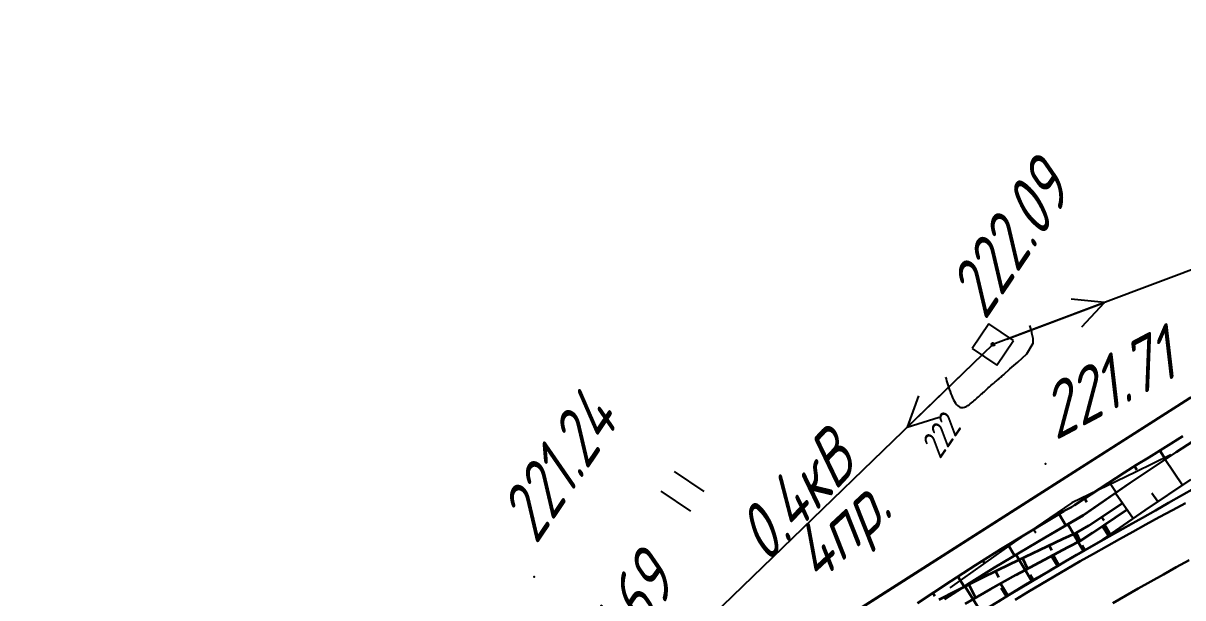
# Model space of a CAD drawing. Header units: millimetres. Extents: x -698 to 8131, y -704 to 4503.
# Drawn here: x 4785.1 to 4863, y 3483 to 3521.6 of the extents above; entities that cross this region are included whole.
import ezdxf

# ---------------------------------------------------------------- set-up
doc = ezdxf.new("R2010")
doc.units = ezdxf.units.MM
doc.linetypes.add('CONTI', pattern=[0])
doc.linetypes.add('STROT', pattern=[1.7, 0.5, -1.2])
for name, color, linetype, lineweight in [('10', 1, 'Continuous', 35), ('КОПИЯ_ОСЬ_13_ОТКОСЫ', 7, 'Continuous', 30), ('ОСЬ_ВЕРХ_ПОКРЫТИЯ_ГРАНИЦЫ_ПОЛОС', 7, 'Continuous', 30), ('ОСЬ_ВЕРХ_ПОКРЫТИЯ_ОСЬ', 1, 'Continuous', 30), ('Ось_примыкания', 1, 'Continuous', 35)]:
    doc.layers.add(name, color=color, linetype=linetype, lineweight=lineweight)
for name, color, linetype in [('GOR_BDEFAULT', 212, 'CONTI'), ('NAD_MDEFAULT', 7, 'CONTI'), ('PI_OTDEFAULT', 172, 'CONTI'), ('PI_TTDEFAULT', 5, 'CONTI'), ('SIT_LDEFAULT', 7, 'CONTI'), ('USLZNDEFAULT', 7, 'CONTI'), ('ZAPSKDEFAULT', 7, 'CONTI'), ('ОСЬ_ВЕРХ_ПОКРЫТИЯ_ОТКОСЫ', 7, 'Continuous'), ('разметка', 7, 'Continuous')]:
    doc.layers.add(name, color=color, linetype=linetype)
doc.styles.add('eskd', font='isocpeui.ttf', dxfattribs={"width": 1.2})
doc.styles.add('SHRFT', font='isocpeui.ttf', dxfattribs={"width": 3.5})

# ---------------------------------------------------------------- blocks, each defined once
blk = doc.blocks.new('BL_2011')
at = {"color": 0}
for p, q in [((0, 0), (0, 2.4)), ((1.6, 0), (1.6, 2.4))]:
    blk.add_line(p, q, dxfattribs=at)
blk = doc.blocks.new('BL_27')
at = {"color": 0}
for p, q in [((1, 1), (-1, 1)), ((-1, 1), (-1, -1)), ((1, -1), (1, 1)), ((-1, -1), (1, -1))]:
    blk.add_line(p, q, dxfattribs=at)
blk.add_circle((0, 0), 0.1, dxfattribs=at)
blk = doc.blocks.new('*U49')
at = {"layer": 'КОПИЯ_ОСЬ_13_ОТКОСЫ'}
for points in [[(475.508, 873.749), (476.616, 874.492), (477.73, 875.225), (479.404, 876.303), (481.09, 877.363), (484.476, 879.421), (485.326, 879.924), (485.399, 879.962), (485.616, 880.08), (485.829, 880.204), (486.039, 880.333), (489.405, 882.513), (490.214, 883.027), (491.024, 883.538), (493.319, 884.965)], [(477.322, 874.016), (478.995, 875.083), (480.679, 876.132), (484.065, 878.167), (486.62, 879.645), (489.785, 881.821), (492.876, 883.889), (494.379, 884.878)], [(491.77, 884.002), (492.145, 883.4)], [(490.076, 882.939), (490.223, 882.709)], [(488.394, 881.858), (488.839, 881.171)], [(486.715, 880.771), (486.875, 880.523)], [(485.006, 879.734), (485.457, 878.972)], [(483.293, 878.701), (483.439, 878.46)], [(481.584, 877.663), (482.023, 876.94)], [(479.885, 876.608), (480.027, 876.382)], [(478.2, 875.53), (478.636, 874.857)], [(476.527, 874.433), (476.668, 874.221)]]:
    blk.add_lwpolyline(points, dxfattribs=at)

msp = doc.modelspace()

# ---------------------------------------------------------------- linework, layer by layer
at = {"layer": '10'}
msp.add_line((4863.383, 3496.414), (4836.513, 3479.254), dxfattribs=at)
msp.add_lwpolyline([(5288.323, 3621.204), (5196.433, 3695.614), (5169.553, 3711.754), (5130.953, 3711.814), (5048.293, 3630.554), (5037.593, 3620.134), (5021.953, 3603.214), (5015.973, 3598.224), (5015.013, 3599.374), (5008.903, 3593.884), (4991.233, 3578.294), (4976.993, 3565.554), (4946.753, 3541.804), (4930.383, 3533.214), (4921.493, 3527.264), (4897.853, 3511.404), (4863.383, 3496.414), (4836.513, 3479.254), (4820.223, 3465.304), (4808.053, 3449.294), (4801.113, 3435.244), (4794.223, 3410.594), (4789.103, 3384.464), (4785.093, 3347.224)], dxfattribs=at)
at = {"layer": 'GOR_BDEFAULT', "color": 212, "elevation": 222, "flags": 128}
for points in [[(4847.839, 3495.93), (4847.909, 3495.87), (4847.979, 3495.83), (4848.059, 3495.81), (4848.129, 3495.8), (4848.209, 3495.8), (4848.289, 3495.82), (4848.369, 3495.85), (4848.449, 3495.89), (4848.529, 3495.94), (4848.609, 3495.99), (4848.689, 3496.05), (4848.769, 3496.12), (4848.849, 3496.18), (4848.929, 3496.25), (4849.009, 3496.32), (4849.089, 3496.39), (4849.159, 3496.46), (4849.239, 3496.53), (4849.319, 3496.6), (4849.389, 3496.67), (4849.469, 3496.73), (4849.539, 3496.8), (4849.609, 3496.86), (4849.679, 3496.93), (4849.759, 3496.99), (4849.829, 3497.05), (4849.899, 3497.12), (4849.969, 3497.18), (4850.029, 3497.24), (4850.099, 3497.3), (4850.169, 3497.36), (4850.239, 3497.41), (4850.299, 3497.47), (4850.359, 3497.53), (4850.429, 3497.58), (4850.489, 3497.63), (4850.549, 3497.69), (4850.599, 3497.74), (4850.659, 3497.78), (4850.709, 3497.83), (4850.759, 3497.87), (4850.809, 3497.92), (4850.859, 3497.96), (4850.899, 3497.99), (4850.939, 3498.03), (4851.349, 3498.39), (4851.869, 3498.85), (4852.489, 3499.4), (4852.919, 3500.12), (4852.919, 3500.19), (4852.909, 3500.27), (4852.909, 3500.35), (4852.899, 3500.44), (4852.879, 3500.53), (4852.869, 3500.61), (4852.849, 3500.7), (4852.829, 3500.79), (4852.809, 3500.87), (4852.789, 3500.96), (4852.769, 3501.04), (4852.749, 3501.11), (4852.729, 3501.18), (4852.709, 3501.25), (4852.689, 3501.31)], [(4847.029, 3497.83), (4847.059, 3497.72), (4847.089, 3497.59), (4847.129, 3497.46), (4847.179, 3497.32), (4847.219, 3497.18), (4847.269, 3497.03), (4847.329, 3496.88), (4847.379, 3496.73), (4847.439, 3496.59), (4847.499, 3496.45), (4847.559, 3496.32), (4847.629, 3496.2), (4847.699, 3496.1), (4847.759, 3496), (4847.839, 3495.93)], [(4847.029, 3497.83), (4847.059, 3497.72), (4847.089, 3497.59), (4847.129, 3497.46), (4847.179, 3497.32), (4847.219, 3497.18), (4847.269, 3497.03), (4847.329, 3496.88), (4847.379, 3496.73), (4847.439, 3496.59), (4847.499, 3496.45), (4847.559, 3496.32), (4847.629, 3496.2), (4847.699, 3496.1), (4847.759, 3496), (4847.839, 3495.93)]]:
    msp.add_lwpolyline(points, dxfattribs=at)
at = {"layer": 'PI_TTDEFAULT', "color": 5}
for p in [(4850.209, 3500.04, 222.089), (4853.739, 3492.03, 221.712), (4819.399, 3484.43, 221.235)]:
    msp.add_point(p, dxfattribs=at)
at = {"layer": 'SIT_LDEFAULT', "color": 7}
for p, q in [((4882.459, 3512.18), (4850.209, 3500.04)), ((4851.149, 3500.39), (4857.699, 3502.86)), ((4857.699, 3502.86), (4855.469, 3503.09)), ((4856.179, 3501.22), (4857.699, 3502.86)), ((4850.209, 3500.04), (4824.659, 3475.34)), ((4849.489, 3499.34), (4844.459, 3494.48)), ((4845.199, 3496.59), (4844.459, 3494.48)), ((4844.459, 3494.48), (4846.589, 3495.15)), ((4862.149, 3492.62), (4859.789, 3491.47)), ((4859.789, 3491.47), (4856.669, 3489.97)), ((4856.669, 3489.97), (4855.509, 3489.41)), ((4855.509, 3489.41), (4851.629, 3486.75)), ((4851.629, 3486.75), (4847.479, 3483.81)), ((4847.479, 3483.81), (4847.309, 3483.69))]:
    msp.add_line(p, q, dxfattribs=at)
at = {"layer": 'КОПИЯ_ОСЬ_13_ОТКОСЫ'}
for points in [[(4846.966, 3482.93), (4848.639, 3483.998), (4850.323, 3485.046), (4853.709, 3487.081), (4856.264, 3488.56), (4859.429, 3490.736), (4862.52, 3492.803), (4864.023, 3493.792)], [(4862.934, 3490.596), (4861.781, 3492.309)], [(4849.733, 3482.26), (4851.402, 3483.289), (4854.76, 3485.29), (4857.296, 3486.745), (4860.431, 3488.912), (4863.498, 3490.975)], [(4859.622, 3488.353), (4858.443, 3490.058)], [(4861.274, 3489.479), (4860.888, 3490.053)], [(4856.279, 3486.161), (4855.242, 3487.968)], [(4857.977, 3487.215), (4857.582, 3487.786)], [(4852.828, 3484.139), (4851.77, 3485.916)], [(4854.546, 3485.163), (4854.194, 3485.755)], [(4849.412, 3482.058), (4848.32, 3483.796)], [(4851.111, 3483.112), (4850.754, 3483.696)]]:
    msp.add_lwpolyline(points, dxfattribs=at)
at = {"layer": 'ОСЬ_ВЕРХ_ПОКРЫТИЯ_ГРАНИЦЫ_ПОЛОС', "linetype": 'Continuous'}
for points in [[(4850.571, 3482.78), (4851.441, 3483.314), (4852.313, 3483.842), (4853.187, 3484.365), (4854.063, 3484.883), (4854.941, 3485.396), (4855.821, 3485.905), (4856.703, 3486.409), (4857.586, 3486.909), (4858.47, 3487.404), (4859.356, 3487.896), (4860.243, 3488.384), (4861.117, 3488.891), (4861.99, 3489.4), (4862.87, 3489.898), (4863.748, 3490.393)], [(4851.701, 3482.887), (4852.571, 3483.413), (4853.443, 3483.935), (4854.317, 3484.452), (4855.193, 3484.964), (4856.071, 3485.471), (4856.95, 3485.974), (4857.831, 3486.473), (4858.714, 3486.968), (4859.598, 3487.458), (4860.483, 3487.946), (4861.369, 3488.429), (4862.257, 3488.91), (4863.145, 3489.387)]]:
    msp.add_lwpolyline(points, dxfattribs=at)
at = {"layer": 'ОСЬ_ВЕРХ_ПОКРЫТИЯ_ОСЬ'}
msp.add_lwpolyline([(4858.249, 3482.665), (4859.1, 3483.153), (4859.953, 3483.637), (4860.807, 3484.117), (4861.664, 3484.594), (4862.522, 3485.068), (4863.382, 3485.539)], dxfattribs=at)
at = {"layer": 'ОСЬ_ВЕРХ_ПОКРЫТИЯ_ОТКОСЫ'}
msp.add_lwpolyline([(4849.733, 3482.26), (4851.402, 3483.289), (4854.76, 3485.29), (4857.296, 3486.745), (4859.65, 3488.058)], dxfattribs=at)
at = {"layer": 'Ось_примыкания', "color": 0}
for p, q in [((4857.499, 3488.447), (4857.649, 3488.221)), ((4858.116, 3487.202), (4857.709, 3487.933)), ((4855.807, 3487.381), (4856.05, 3486.849)), ((4853.994, 3486.538), (4854.141, 3486.226)), ((4856.376, 3486.217), (4856.199, 3486.526)), ((4852.185, 3485.685), (4852.524, 3484.965)), ((4854.642, 3485.22), (4854.243, 3485.89)), ((4850.383, 3484.816), (4850.582, 3484.412)), ((4852.924, 3484.196), (4852.702, 3484.569)), ((4848.594, 3483.923), (4849.047, 3483.026)), ((4851.208, 3483.17), (4850.714, 3483.97))]:
    msp.add_line(p, q, dxfattribs=at)
for points in [[(4846.59, 3482.896), (4847.775, 3483.51), (4849.551, 3484.407), (4851.336, 3485.284), (4854.912, 3486.971), (4855.808, 3487.381), (4856.645, 3487.88), (4858.924, 3489.393)], [(4848.341, 3482.621), (4850.052, 3483.601), (4851.774, 3484.562), (4855.231, 3486.421), (4856.099, 3486.874), (4856.901, 3487.383), (4859.174, 3488.932)]]:
    msp.add_lwpolyline(points, dxfattribs=at)
at = {"layer": 'разметка', "linetype": 'STROT', "lineweight": 30, "ltscale": 7}
msp.add_lwpolyline([(4806.595, 3422.481, -0.645807), (4806.595, 3422.481, -0.134905), (4835.777, 3466.976, -0.058851), (4867.453, 3487.724), (4867.453, 3487.724), (4867.453, 3487.724)], format="xyb", dxfattribs=at)

# ---------------------------------------------------------------- block references
at = {"layer": 'USLZNDEFAULT', "color": 7, "rotation": 56}
msp.add_blockref('BL_27', (4850.209, 3500.04), dxfattribs=at)
at = {"layer": 'ZAPSKDEFAULT', "color": 7, "rotation": 56}
msp.add_blockref('BL_2011', (4829.929, 3488.83), dxfattribs=at)
at = {"layer": 'КОПИЯ_ОСЬ_13_ОТКОСЫ'}
msp.add_blockref('*U49', (4369.644, 2608.914), dxfattribs=at)

# ---------------------------------------------------------------- texts
at = {"layer": 'GOR_BDEFAULT', "color": 212, "style": 'SHRFT', "width": 0.75}
msp.add_text('222', height=1.7223, rotation=55.69318, dxfattribs=at).set_placement((4846.652, 3492.28, 222))
at = {"layer": 'NAD_MDEFAULT', "color": 7, "style": 'eskd', "oblique": 10, "width": 0.8}
for s, rotation, p in [('0.4кВ', 47, (4834.979, 3485.18)), ('4пр.', 43, (4838.439, 3483.88))]:
    msp.add_text(s, height=3.5, rotation=rotation, dxfattribs=at).set_placement(p)
at = {"layer": 'PI_OTDEFAULT', "color": 172, "style": 'eskd', "oblique": 10, "width": 0.8}
for s, rotation, p in [('222.09', 56, (4849.669, 3501.57)), ('221.71', 28, (4854.399, 3493.56)), ('221.24', 56, (4819.529, 3486.51)), ('221.69', 56, (4823.355, 3475.553))]:
    msp.add_text(s, height=3.5, rotation=rotation, dxfattribs=at).set_placement(p)

doc.saveas('drawing.dxf')
